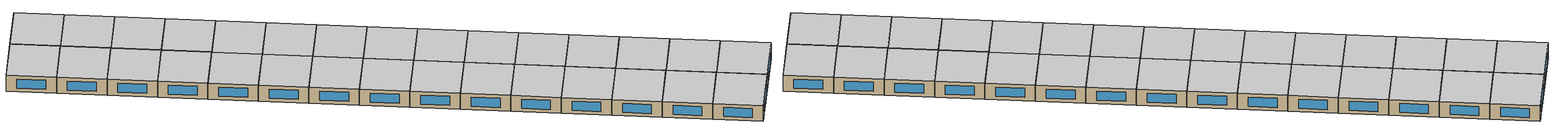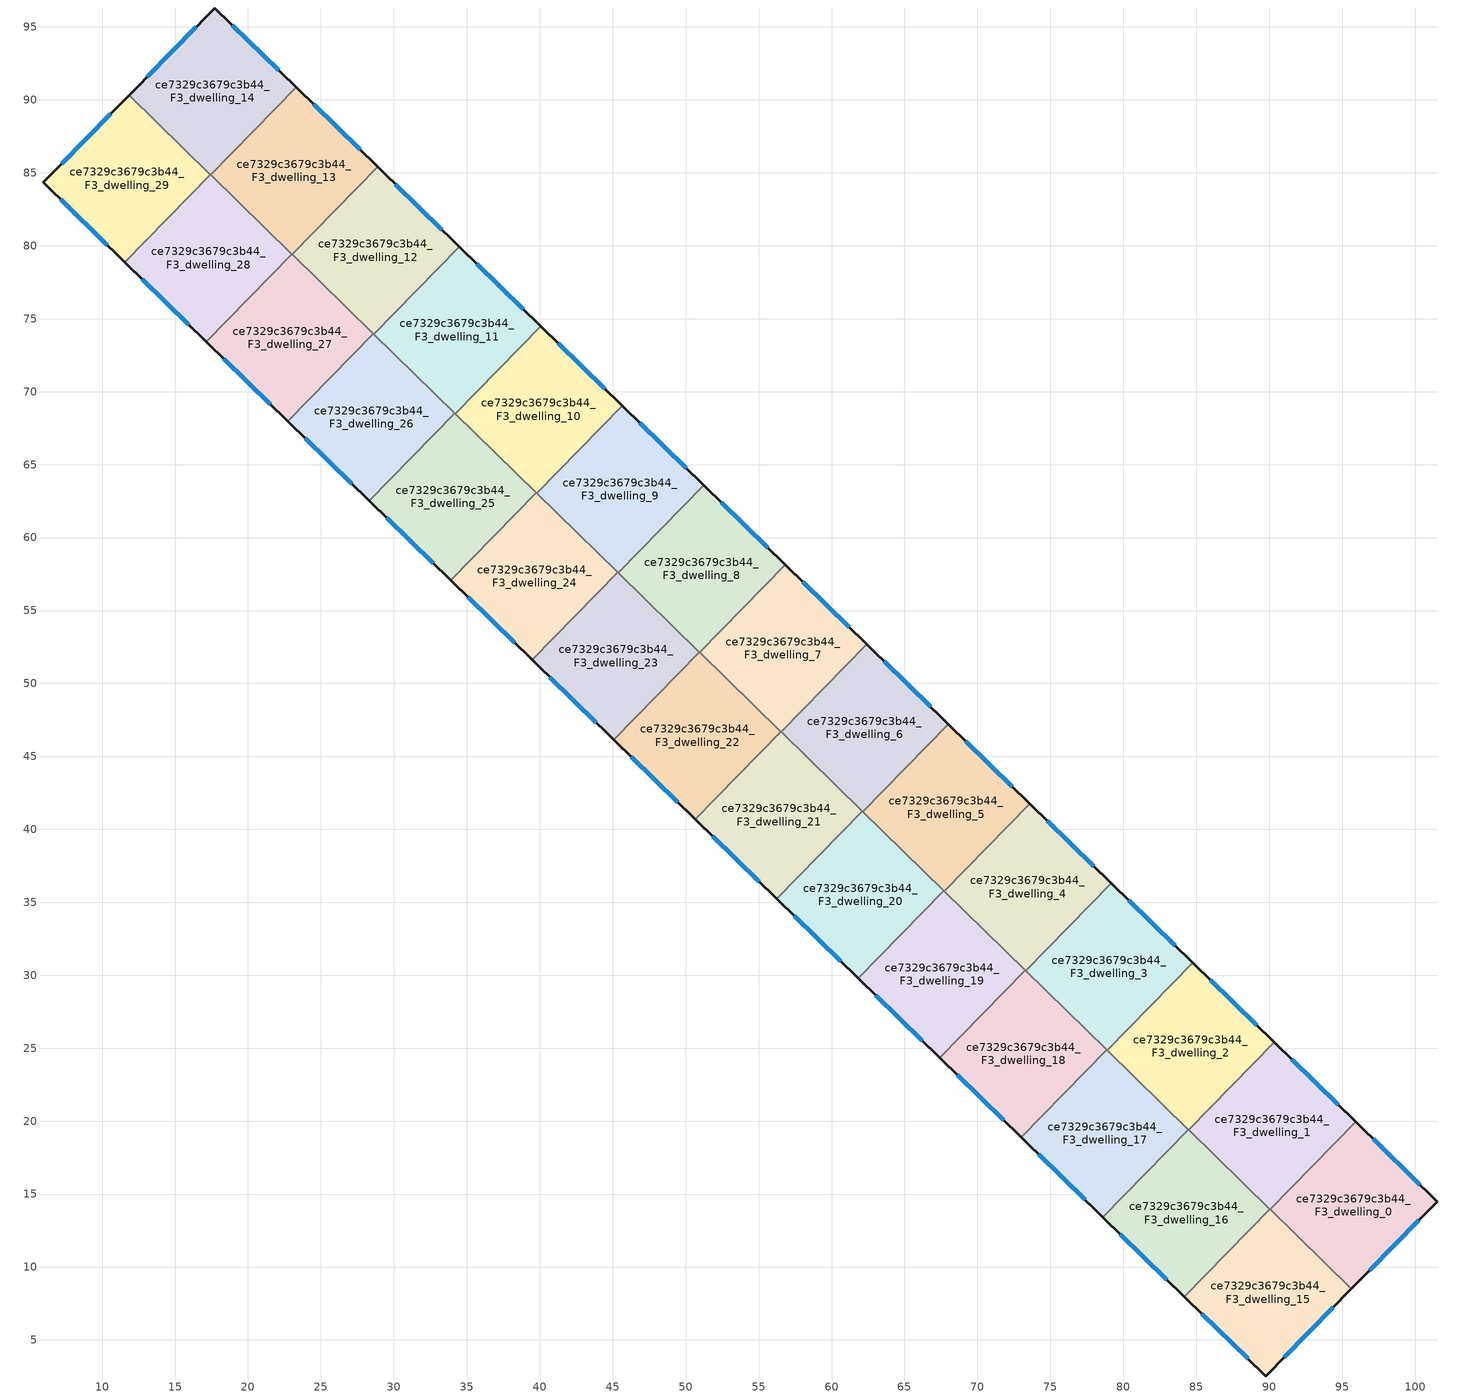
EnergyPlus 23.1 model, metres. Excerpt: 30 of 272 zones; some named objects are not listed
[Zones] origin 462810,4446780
ce7329c3679c3b44_F3_dwelling_0
 floor to ce7329c3679c3b44_F2_dwelling_0 (EU_floor_Construction): 101.51,14.48 95.64,8.51 90.06,13.95 95.92,19.95 z9
 wall outside (EU_wall_Construction): 95.64,8.51 101.51,14.48 95.92,19.95 z9:12
 wall to ce7329c3679c3b44_F3_dwelling_1 (EU_wall_Construction): 95.92,19.95 90.06,13.95 z9:12
 wall to ce7329c3679c3b44_F3_dwelling_15 (EU_wall_Construction): 90.06,13.95 95.64,8.51 z9:12
 window (EU_Window_Construction): 96.89,9.79 100.25,13.2 / 100.32,15.65 97.12,18.78 z9.64:11.36
 ceiling to ce7329c3679c3b44_F4_dwelling_0 (EU_floor_Construction): 95.64,8.51 101.51,14.48 95.92,19.95 90.06,13.95 z12
ce7329c3679c3b44_F3_dwelling_1
 floor to ce7329c3679c3b44_F2_dwelling_1 (EU_floor_Construction): 95.92,19.95 90.06,13.95 84.47,19.41 90.33,25.4 z9
 wall outside (EU_wall_Construction): 95.92,19.95 90.33,25.4 z9:12
 wall to ce7329c3679c3b44_F3_dwelling_2 (EU_wall_Construction): 90.33,25.4 84.47,19.41 z9:12
 wall to ce7329c3679c3b44_F3_dwelling_16 (EU_wall_Construction): 84.47,19.41 90.04,13.97 z9:12
 wall to ce7329c3679c3b44_F3_dwelling_15 (EU_wall_Construction): 90.04,13.97 90.06,13.95 z9:12
 window (EU_Window_Construction): 94.72,21.12 91.53,24.23 z9.64:11.36
 ceiling to ce7329c3679c3b44_F4_dwelling_1 (EU_floor_Construction): 90.06,13.95 95.92,19.95 90.33,25.4 84.47,19.41 z12
ce7329c3679c3b44_F3_dwelling_10
 floor to ce7329c3679c3b44_F2_dwelling_10 (EU_floor_Construction): 45.65,69.04 39.79,63.04 34.2,68.5 40.06,74.49 z9
 wall outside (EU_wall_Construction): 45.65,69.04 40.06,74.49 z9:12
 wall to ce7329c3679c3b44_F3_dwelling_9 (EU_wall_Construction): 39.79,63.04 45.65,69.04 z9:12
 wall to ce7329c3679c3b44_F3_dwelling_11 (EU_wall_Construction): 40.06,74.49 34.2,68.5 z9:12
 wall to ce7329c3679c3b44_F3_dwelling_25 (EU_wall_Construction): 34.2,68.5 39.77,63.06 z9:12
 wall to ce7329c3679c3b44_F3_dwelling_24 (EU_wall_Construction): 39.77,63.06 39.79,63.04 z9:12
 window (EU_Window_Construction): 44.45,70.21 41.26,73.32 z9.64:11.36
 ceiling to ce7329c3679c3b44_F4_dwelling_10 (EU_floor_Construction): 39.79,63.04 45.65,69.04 40.06,74.49 34.2,68.5 z12
ce7329c3679c3b44_F3_dwelling_11
 floor to ce7329c3679c3b44_F2_dwelling_11 (EU_floor_Construction): 40.06,74.49 34.2,68.5 28.62,73.95 34.47,79.95 z9
 wall outside (EU_wall_Construction): 40.06,74.49 34.47,79.95 z9:12
 wall to ce7329c3679c3b44_F3_dwelling_12 (EU_wall_Construction): 34.47,79.95 28.62,73.95 z9:12
 wall to ce7329c3679c3b44_F3_dwelling_26 (EU_wall_Construction): 28.62,73.95 34.18,68.52 z9:12
 wall to ce7329c3679c3b44_F3_dwelling_25 (EU_wall_Construction): 34.18,68.52 34.2,68.49 z9:12
 window (EU_Window_Construction): 38.86,75.66 35.67,78.78 z9.64:11.36
 ceiling to ce7329c3679c3b44_F4_dwelling_11 (EU_floor_Construction): 34.2,68.5 40.06,74.49 34.47,79.95 28.62,73.95 z12
ce7329c3679c3b44_F3_dwelling_12
 floor to ce7329c3679c3b44_F2_dwelling_12 (EU_floor_Construction): 34.47,79.95 28.62,73.95 23.03,79.4 28.89,85.4 z9
 wall outside (EU_wall_Construction): 34.47,79.95 28.89,85.4 z9:12
 wall to ce7329c3679c3b44_F3_dwelling_13 (EU_wall_Construction): 28.89,85.4 23.03,79.4 z9:12
 wall to ce7329c3679c3b44_F3_dwelling_27 (EU_wall_Construction): 23.03,79.4 28.6,73.97 z9:12
 wall to ce7329c3679c3b44_F3_dwelling_26 (EU_wall_Construction): 28.6,73.97 28.62,73.95 z9:12
 window (EU_Window_Construction): 33.28,81.12 30.09,84.23 z9.64:11.36
 ceiling to ce7329c3679c3b44_F4_dwelling_12 (EU_floor_Construction): 28.62,73.95 34.47,79.95 28.89,85.4 23.03,79.4 z12
ce7329c3679c3b44_F3_dwelling_13
 floor to ce7329c3679c3b44_F2_dwelling_13 (EU_floor_Construction): 28.89,85.4 23.03,79.4 17.45,84.86 23.3,90.86 z9
 wall outside (EU_wall_Construction): 28.89,85.4 23.3,90.86 z9:12
 wall to ce7329c3679c3b44_F3_dwelling_14 (EU_wall_Construction): 23.3,90.86 17.45,84.86 z9:12
 wall to ce7329c3679c3b44_F3_dwelling_28 (EU_wall_Construction): 17.45,84.86 23.01,79.43 z9:12
 wall to ce7329c3679c3b44_F3_dwelling_27 (EU_wall_Construction): 23.01,79.43 23.03,79.4 z9:12
 window (EU_Window_Construction): 27.69,86.57 24.5,89.69 z9.64:11.36
 ceiling to ce7329c3679c3b44_F4_dwelling_13 (EU_floor_Construction): 23.03,79.4 28.89,85.4 23.3,90.86 17.45,84.86 z12
ce7329c3679c3b44_F3_dwelling_14
 floor to ce7329c3679c3b44_F2_dwelling_14 (EU_floor_Construction): 23.3,90.86 17.45,84.86 11.85,90.32 17.73,96.3 z9
 wall outside (EU_wall_Construction): 23.3,90.86 17.73,96.3 11.85,90.32 z9:12
 wall to ce7329c3679c3b44_F3_dwelling_29 (EU_wall_Construction): 11.85,90.32 17.43,84.88 z9:12
 wall to ce7329c3679c3b44_F3_dwelling_28 (EU_wall_Construction): 17.42,84.88 17.45,84.86 z9:12
 window (EU_Window_Construction): 16.47,95.02 13.11,91.6 / 22.11,92.02 18.92,95.13 z9.64:11.36
 ceiling to ce7329c3679c3b44_F4_dwelling_14 (EU_floor_Construction): 17.45,84.86 23.3,90.86 17.73,96.3 11.85,90.32 z12
ce7329c3679c3b44_F3_dwelling_15
 floor to ce7329c3679c3b44_F2_dwelling_15 (EU_floor_Construction): 95.64,8.51 89.76,2.53 84.18,7.97 90.04,13.97 z9
 wall outside (EU_wall_Construction): 84.18,7.97 89.76,2.53 95.64,8.51 z9:12
 wall to ce7329c3679c3b44_F3_dwelling_16 (EU_wall_Construction): 90.04,13.97 84.18,7.97 z9:12
 window (EU_Window_Construction): 91.02,3.81 94.38,7.23 / 85.38,6.81 88.56,3.7 z9.64:11.36
 ceiling to ce7329c3679c3b44_F4_dwelling_15 (EU_floor_Construction): 89.76,2.53 95.64,8.51 90.04,13.97 84.18,7.97 z12
ce7329c3679c3b44_F3_dwelling_16
 floor to ce7329c3679c3b44_F2_dwelling_16 (EU_floor_Construction): 90.04,13.97 84.18,7.97 78.59,13.43 84.45,19.43 z9
 wall outside (EU_wall_Construction): 78.59,13.43 84.18,7.97 z9:12
 wall to ce7329c3679c3b44_F3_dwelling_17 (EU_wall_Construction): 84.45,19.43 78.59,13.43 z9:12
 wall to ce7329c3679c3b44_F3_dwelling_2 (EU_wall_Construction): 84.47,19.4 84.45,19.43 z9:12
 window (EU_Window_Construction): 79.79,12.26 82.98,9.14 z9.64:11.36
 ceiling to ce7329c3679c3b44_F4_dwelling_16 (EU_floor_Construction): 84.18,7.97 90.04,13.97 84.45,19.43 78.59,13.43 z12
ce7329c3679c3b44_F3_dwelling_17
 floor to ce7329c3679c3b44_F2_dwelling_17 (EU_floor_Construction): 84.45,19.43 78.59,13.43 73.01,18.88 78.87,24.88 z9
 wall outside (EU_wall_Construction): 73.01,18.88 78.59,13.43 z9:12
 wall to ce7329c3679c3b44_F3_dwelling_18 (EU_wall_Construction): 78.87,24.88 73.01,18.88 z9:12
 wall to ce7329c3679c3b44_F3_dwelling_2 (EU_wall_Construction): 84.45,19.43 78.89,24.86 z9:12
 wall to ce7329c3679c3b44_F3_dwelling_3 (EU_wall_Construction): 78.89,24.86 78.87,24.88 z9:12
 window (EU_Window_Construction): 74.21,17.72 77.4,14.6 z9.64:11.36
 ceiling to ce7329c3679c3b44_F4_dwelling_17 (EU_floor_Construction): 78.59,13.43 84.45,19.43 78.87,24.88 73.01,18.88 z12
ce7329c3679c3b44_F3_dwelling_18
 floor to ce7329c3679c3b44_F2_dwelling_18 (EU_floor_Construction): 78.87,24.88 73.01,18.88 67.42,24.34 73.28,30.34 z9
 wall outside (EU_wall_Construction): 67.42,24.34 73.01,18.88 z9:12
 wall to ce7329c3679c3b44_F3_dwelling_19 (EU_wall_Construction): 73.28,30.34 67.42,24.34 z9:12
 wall to ce7329c3679c3b44_F3_dwelling_3 (EU_wall_Construction): 78.87,24.88 73.3,30.31 z9:12
 wall to ce7329c3679c3b44_F3_dwelling_4 (EU_wall_Construction): 73.3,30.31 73.28,30.34 z9:12
 window (EU_Window_Construction): 68.62,23.17 71.81,20.05 z9.64:11.36
 ceiling to ce7329c3679c3b44_F4_dwelling_18 (EU_floor_Construction): 73.01,18.88 78.87,24.88 73.28,30.34 67.42,24.34 z12
ce7329c3679c3b44_F3_dwelling_19
 floor to ce7329c3679c3b44_F2_dwelling_19 (EU_floor_Construction): 73.28,30.34 67.42,24.34 61.84,29.79 67.7,35.79 z9
 wall outside (EU_wall_Construction): 61.84,29.79 67.42,24.34 z9:12
 wall to ce7329c3679c3b44_F3_dwelling_20 (EU_wall_Construction): 67.7,35.79 61.84,29.79 z9:12
 wall to ce7329c3679c3b44_F3_dwelling_4 (EU_wall_Construction): 73.28,30.34 67.72,35.77 z9:12
 wall to ce7329c3679c3b44_F3_dwelling_5 (EU_wall_Construction): 67.72,35.77 67.7,35.79 z9:12
 window (EU_Window_Construction): 63.03,28.62 66.23,25.51 z9.64:11.36
 ceiling to ce7329c3679c3b44_F4_dwelling_19 (EU_floor_Construction): 67.42,24.34 73.28,30.34 67.7,35.79 61.84,29.79 z12
ce7329c3679c3b44_F3_dwelling_2
 floor to ce7329c3679c3b44_F2_dwelling_2 (EU_floor_Construction): 90.33,25.4 84.47,19.41 78.89,24.86 84.75,30.86 z9
 wall outside (EU_wall_Construction): 90.33,25.4 84.75,30.86 z9:12
 wall to ce7329c3679c3b44_F3_dwelling_3 (EU_wall_Construction): 84.75,30.86 78.89,24.86 z9:12
 window (EU_Window_Construction): 89.14,26.57 85.94,29.69 z9.64:11.36
 ceiling to ce7329c3679c3b44_F4_dwelling_2 (EU_floor_Construction): 84.47,19.41 90.33,25.4 84.75,30.86 78.89,24.86 z12
ce7329c3679c3b44_F3_dwelling_20
 floor to ce7329c3679c3b44_F2_dwelling_20 (EU_floor_Construction): 67.7,35.79 61.84,29.79 56.25,35.25 62.11,41.25 z9
 wall outside (EU_wall_Construction): 56.25,35.25 61.84,29.79 z9:12
 wall to ce7329c3679c3b44_F3_dwelling_21 (EU_wall_Construction): 62.11,41.25 56.25,35.25 z9:12
 wall to ce7329c3679c3b44_F3_dwelling_5 (EU_wall_Construction): 67.7,35.79 62.13,41.22 z9:12
 wall to ce7329c3679c3b44_F3_dwelling_6 (EU_wall_Construction): 62.13,41.22 62.11,41.24 z9:12
 window (EU_Window_Construction): 57.45,34.08 60.64,30.96 z9.64:11.36
 ceiling to ce7329c3679c3b44_F4_dwelling_20 (EU_floor_Construction): 61.84,29.79 67.7,35.79 62.11,41.25 56.25,35.25 z12
ce7329c3679c3b44_F3_dwelling_21
 floor to ce7329c3679c3b44_F2_dwelling_21 (EU_floor_Construction): 62.11,41.25 56.25,35.25 50.67,40.7 56.52,46.7 z9
 wall outside (EU_wall_Construction): 50.67,40.7 56.25,35.25 z9:12
 wall to ce7329c3679c3b44_F3_dwelling_22 (EU_wall_Construction): 56.52,46.7 50.67,40.7 z9:12
 wall to ce7329c3679c3b44_F3_dwelling_6 (EU_wall_Construction): 62.11,41.25 56.55,46.68 z9:12
 wall to ce7329c3679c3b44_F3_dwelling_7 (EU_wall_Construction): 56.55,46.68 56.52,46.7 z9:12
 window (EU_Window_Construction): 51.86,39.53 55.06,36.42 z9.64:11.36
 ceiling to ce7329c3679c3b44_F4_dwelling_21 (EU_floor_Construction): 56.25,35.25 62.11,41.25 56.52,46.7 50.67,40.7 z12
ce7329c3679c3b44_F3_dwelling_22
 floor to ce7329c3679c3b44_F2_dwelling_22 (EU_floor_Construction): 56.52,46.7 50.67,40.7 45.08,46.16 50.94,52.15 z9
 wall outside (EU_wall_Construction): 45.08,46.16 50.67,40.7 z9:12
 wall to ce7329c3679c3b44_F3_dwelling_23 (EU_wall_Construction): 50.94,52.15 45.08,46.16 z9:12
 wall to ce7329c3679c3b44_F3_dwelling_7 (EU_wall_Construction): 56.52,46.7 50.96,52.13 z9:12
 wall to ce7329c3679c3b44_F3_dwelling_8 (EU_wall_Construction): 50.96,52.13 50.94,52.15 z9:12
 window (EU_Window_Construction): 46.28,44.99 49.47,41.87 z9.64:11.36
 ceiling to ce7329c3679c3b44_F4_dwelling_22 (EU_floor_Construction): 50.67,40.7 56.52,46.7 50.94,52.15 45.08,46.16 z12
ce7329c3679c3b44_F3_dwelling_23
 floor to ce7329c3679c3b44_F2_dwelling_23 (EU_floor_Construction): 50.94,52.15 45.08,46.16 39.5,51.61 45.35,57.61 z9
 wall outside (EU_wall_Construction): 39.5,51.61 45.08,46.16 z9:12
 wall to ce7329c3679c3b44_F3_dwelling_24 (EU_wall_Construction): 45.35,57.61 39.5,51.61 z9:12
 wall to ce7329c3679c3b44_F3_dwelling_8 (EU_wall_Construction): 50.94,52.15 45.38,57.59 z9:12
 wall to ce7329c3679c3b44_F3_dwelling_9 (EU_wall_Construction): 45.38,57.59 45.35,57.61 z9:12
 window (EU_Window_Construction): 40.69,50.44 43.88,47.32 z9.64:11.36
 ceiling to ce7329c3679c3b44_F4_dwelling_23 (EU_floor_Construction): 45.08,46.16 50.94,52.15 45.35,57.61 39.5,51.61 z12
ce7329c3679c3b44_F3_dwelling_24
 floor to ce7329c3679c3b44_F2_dwelling_24 (EU_floor_Construction): 45.35,57.61 39.5,51.61 33.91,57.07 39.77,63.06 z9
 wall outside (EU_wall_Construction): 33.91,57.07 39.5,51.61 z9:12
 wall to ce7329c3679c3b44_F3_dwelling_25 (EU_wall_Construction): 39.77,63.06 33.91,57.07 z9:12
 wall to ce7329c3679c3b44_F3_dwelling_9 (EU_wall_Construction): 45.35,57.61 39.79,63.04 z9:12
 window (EU_Window_Construction): 35.11,55.9 38.3,52.78 z9.64:11.36
 ceiling to ce7329c3679c3b44_F4_dwelling_24 (EU_floor_Construction): 39.5,51.61 45.35,57.61 39.77,63.06 33.91,57.07 z12
ce7329c3679c3b44_F3_dwelling_25
 floor to ce7329c3679c3b44_F2_dwelling_25 (EU_floor_Construction): 39.77,63.06 33.91,57.07 28.32,62.52 34.18,68.52 z9
 wall outside (EU_wall_Construction): 28.32,62.52 33.91,57.07 z9:12
 wall to ce7329c3679c3b44_F3_dwelling_26 (EU_wall_Construction): 34.18,68.52 28.32,62.52 z9:12
 window (EU_Window_Construction): 29.52,61.35 32.71,58.23 z9.64:11.36
 ceiling to ce7329c3679c3b44_F4_dwelling_25 (EU_floor_Construction): 33.91,57.07 39.77,63.06 34.18,68.52 28.32,62.52 z12
ce7329c3679c3b44_F3_dwelling_26
 floor to ce7329c3679c3b44_F2_dwelling_26 (EU_floor_Construction): 34.18,68.52 28.32,62.52 22.74,67.97 28.6,73.97 z9
 wall outside (EU_wall_Construction): 22.74,67.97 28.32,62.52 z9:12
 wall to ce7329c3679c3b44_F3_dwelling_27 (EU_wall_Construction): 28.6,73.97 22.74,67.97 z9:12
 window (EU_Window_Construction): 23.94,66.8 27.13,63.69 z9.64:11.36
 ceiling to ce7329c3679c3b44_F4_dwelling_26 (EU_floor_Construction): 28.32,62.52 34.18,68.52 28.6,73.97 22.74,67.97 z12
ce7329c3679c3b44_F3_dwelling_27
 floor to ce7329c3679c3b44_F2_dwelling_27 (EU_floor_Construction): 28.6,73.97 22.74,67.97 17.15,73.43 23.01,79.43 z9
 wall outside (EU_wall_Construction): 17.15,73.43 22.74,67.97 z9:12
 wall to ce7329c3679c3b44_F3_dwelling_28 (EU_wall_Construction): 23.01,79.43 17.15,73.43 z9:12
 window (EU_Window_Construction): 18.35,72.26 21.54,69.14 z9.64:11.36
 ceiling to ce7329c3679c3b44_F4_dwelling_27 (EU_floor_Construction): 22.74,67.97 28.6,73.97 23.01,79.43 17.15,73.43 z12
ce7329c3679c3b44_F3_dwelling_28
 floor to ce7329c3679c3b44_F2_dwelling_28 (EU_floor_Construction): 23.01,79.43 17.15,73.43 11.57,78.88 17.42,84.88 z9
 wall outside (EU_wall_Construction): 11.57,78.88 17.15,73.43 z9:12
 wall to ce7329c3679c3b44_F3_dwelling_29 (EU_wall_Construction): 17.42,84.88 11.57,78.88 z9:12
 window (EU_Window_Construction): 12.76,77.71 15.96,74.6 z9.64:11.36
 ceiling to ce7329c3679c3b44_F4_dwelling_28 (EU_floor_Construction): 17.15,73.43 23.01,79.43 17.42,84.88 11.57,78.88 z12
ce7329c3679c3b44_F3_dwelling_29
 floor to ce7329c3679c3b44_F2_dwelling_29 (EU_floor_Construction): 17.42,84.88 11.57,78.88 5.97,84.35 11.85,90.32 z9
 wall outside (EU_wall_Construction): 11.85,90.32 5.97,84.35 11.57,78.88 z9:12
 window (EU_Window_Construction): 7.17,83.18 10.37,80.05 / 10.59,89.04 7.23,85.63 z9.64:11.36
 ceiling to ce7329c3679c3b44_F4_dwelling_29 (EU_floor_Construction): 11.57,78.88 17.42,84.88 11.85,90.32 5.97,84.35 z12
ce7329c3679c3b44_F3_dwelling_3
 floor to ce7329c3679c3b44_F2_dwelling_3 (EU_floor_Construction): 84.75,30.86 78.89,24.86 73.3,30.31 79.16,36.31 z9
 wall outside (EU_wall_Construction): 84.75,30.86 79.16,36.31 z9:12
 wall to ce7329c3679c3b44_F3_dwelling_4 (EU_wall_Construction): 79.16,36.31 73.3,30.31 z9:12
 window (EU_Window_Construction): 83.55,32.03 80.36,35.14 z9.64:11.36
 ceiling to ce7329c3679c3b44_F4_dwelling_3 (EU_floor_Construction): 78.89,24.86 84.75,30.86 79.16,36.31 73.3,30.31 z12
ce7329c3679c3b44_F3_dwelling_4
 floor to ce7329c3679c3b44_F2_dwelling_4 (EU_floor_Construction): 79.16,36.31 73.3,30.31 67.72,35.77 73.58,41.77 z9
 wall outside (EU_wall_Construction): 79.16,36.31 73.58,41.77 z9:12
 wall to ce7329c3679c3b44_F3_dwelling_5 (EU_wall_Construction): 73.58,41.77 67.72,35.77 z9:12
 window (EU_Window_Construction): 77.96,37.48 74.77,40.6 z9.64:11.36
 ceiling to ce7329c3679c3b44_F4_dwelling_4 (EU_floor_Construction): 73.3,30.31 79.16,36.31 73.58,41.77 67.72,35.77 z12
ce7329c3679c3b44_F3_dwelling_5
 floor to ce7329c3679c3b44_F2_dwelling_5 (EU_floor_Construction): 73.58,41.77 67.72,35.77 62.13,41.22 67.99,47.22 z9
 wall outside (EU_wall_Construction): 73.58,41.77 67.99,47.22 z9:12
 wall to ce7329c3679c3b44_F3_dwelling_6 (EU_wall_Construction): 67.99,47.22 62.13,41.22 z9:12
 window (EU_Window_Construction): 72.38,42.93 69.19,46.05 z9.64:11.36
 ceiling to ce7329c3679c3b44_F4_dwelling_5 (EU_floor_Construction): 67.72,35.77 73.58,41.77 67.99,47.22 62.13,41.22 z12
ce7329c3679c3b44_F3_dwelling_6
 floor to ce7329c3679c3b44_F2_dwelling_6 (EU_floor_Construction): 67.99,47.22 62.13,41.22 56.55,46.68 62.4,52.67 z9
 wall outside (EU_wall_Construction): 67.99,47.22 62.4,52.67 z9:12
 wall to ce7329c3679c3b44_F3_dwelling_7 (EU_wall_Construction): 62.4,52.67 56.55,46.68 z9:12
 window (EU_Window_Construction): 66.79,48.39 63.6,51.51 z9.64:11.36
 ceiling to ce7329c3679c3b44_F4_dwelling_6 (EU_floor_Construction): 62.13,41.22 67.99,47.22 62.4,52.67 56.55,46.68 z12
ce7329c3679c3b44_F3_dwelling_7
 floor to ce7329c3679c3b44_F2_dwelling_7 (EU_floor_Construction): 62.4,52.67 56.55,46.68 50.96,52.13 56.82,58.13 z9
 wall outside (EU_wall_Construction): 62.4,52.67 56.82,58.13 z9:12
 wall to ce7329c3679c3b44_F3_dwelling_8 (EU_wall_Construction): 56.82,58.13 50.96,52.13 z9:12
 window (EU_Window_Construction): 61.21,53.84 58.01,56.96 z9.64:11.36
 ceiling to ce7329c3679c3b44_F4_dwelling_7 (EU_floor_Construction): 56.55,46.68 62.4,52.67 56.82,58.13 50.96,52.13 z12
ce7329c3679c3b44_F3_dwelling_8
 floor to ce7329c3679c3b44_F2_dwelling_8 (EU_floor_Construction): 56.82,58.13 50.96,52.13 45.38,57.59 51.23,63.58 z9
 wall outside (EU_wall_Construction): 56.82,58.13 51.23,63.58 z9:12
 wall to ce7329c3679c3b44_F3_dwelling_9 (EU_wall_Construction): 51.23,63.58 45.38,57.59 z9:12
 window (EU_Window_Construction): 55.62,59.3 52.43,62.41 z9.64:11.36
 ceiling to ce7329c3679c3b44_F4_dwelling_8 (EU_floor_Construction): 50.96,52.13 56.82,58.13 51.23,63.58 45.38,57.59 z12
ce7329c3679c3b44_F3_dwelling_9
 floor to ce7329c3679c3b44_F2_dwelling_9 (EU_floor_Construction): 51.23,63.58 45.38,57.59 39.79,63.04 45.65,69.04 z9
 wall outside (EU_wall_Construction): 51.23,63.58 45.65,69.04 z9:12
 window (EU_Window_Construction): 50.04,64.75 46.84,67.87 z9.64:11.36
 ceiling to ce7329c3679c3b44_F4_dwelling_9 (EU_floor_Construction): 45.38,57.59 51.23,63.58 45.65,69.04 39.79,63.04 z12
[Building]
EU S2 Campaign: North Axis=0; Terrain=City; Solar Distribution=FullExterior
[Site:Location]
Yerevan-Zvartnots.Intl.AP: Latitude=40.15; Longitude=44.383; Time Zone=4; Elevation=854
[SizingPeriod:WeatherFileDays]
AnnualSizingPeriod: Begin Month=1; Begin Day of Month=1; End Month=12; End Day of Month=31; Day of Week for Start Day=Monday; Use Weather File Daylight Saving Period=No; Use Weather File Rain and Snow Indicators=No
[MATERIAL]
EU_InternalMass_Material: Roughness=MediumRough; Thickness=0.1; Conductivity=1; Density=1800; Specific Heat=900; Thermal Absorptance=0.9; Solar Absorptance=0.7; Visible Absorptance=0.7
[MATERIAL:NOMASS] Roughness=MediumRough; Thermal Absorptance=0.9; Solar Absorptance=0.7; Visible Absorptance=0.7
Name | Thermal Resistance
EU_wall_NoMass | 1.05043
EU_floor_NoMass | 0.478065
[WINDOWMATERIAL:SIMPLEGLAZINGSYSTEM]
EU_Window_SimpleGlazing: UFactor=2.5566; Solar Heat Gain Coefficient=0.75; Visible Transmittance=0.75
[CONSTRUCTION]
EU_wall_Construction: EU_wall_NoMass
EU_floor_Construction: EU_floor_NoMass
EU_Window_Construction: EU_Window_SimpleGlazing
EU_InternalMass_Construction: EU_InternalMass_Material
[ZONE] Type=1; Multiplier=1; Ceiling Height=autocalculate; Floor Area=autocalculate; Part of Total Floor Area=Yes
Name | Volume
ce7329c3679c3b44_F3_dwelling_0; ce7329c3679c3b44_F3_dwelling_15 | 196.343
ce7329c3679c3b44_F3_dwelling_1 | 196.312
ce7329c3679c3b44_F3_dwelling_10; ce7329c3679c3b44_F3_dwelling_27 | 196.364
ce7329c3679c3b44_F3_dwelling_11; ce7329c3679c3b44_F3_dwelling_16; ce7329c3679c3b44_F3_dwelling_2; ce7329c3679c3b44_F3_dwelling_20; ce7329c3679c3b44_F3_dwelling_21; ce7329c3679c3b44_F3_dwelling_25; ce7329c3679c3b44_F3_dwelling_5; ce7329c3679c3b44_F3_dwelling_7 | 196.347
ce7329c3679c3b44_F3_dwelling_12; ce7329c3679c3b44_F3_dwelling_26; ce7329c3679c3b44_F3_dwelling_28; ce7329c3679c3b44_F3_dwelling_3 | 196.329
ce7329c3679c3b44_F3_dwelling_13; ce7329c3679c3b44_F3_dwelling_17; ce7329c3679c3b44_F3_dwelling_18; ce7329c3679c3b44_F3_dwelling_22; ce7329c3679c3b44_F3_dwelling_8; ce7329c3679c3b44_F3_dwelling_9 | 196.33
ce7329c3679c3b44_F3_dwelling_14 | 196.325
ce7329c3679c3b44_F3_dwelling_19; ce7329c3679c3b44_F3_dwelling_24 | 196.365
ce7329c3679c3b44_F3_dwelling_23 | 196.328
ce7329c3679c3b44_F3_dwelling_29 | 196.342
ce7329c3679c3b44_F3_dwelling_4 | 196.348
ce7329c3679c3b44_F3_dwelling_6 | 196.3125
[INTERNALMASS] Construction=EU_InternalMass_Construction
Name | Zone or ZoneList | Surface Area
ce7329c3679c3b44_F3_dwelling_0_EU_InternalMass | ce7329c3679c3b44_F3_dwelling_0 | 65.4476
ce7329c3679c3b44_F3_dwelling_1_EU_InternalMass | ce7329c3679c3b44_F3_dwelling_1 | 65.4373
ce7329c3679c3b44_F3_dwelling_2_EU_InternalMass | ce7329c3679c3b44_F3_dwelling_2 | 65.449
ce7329c3679c3b44_F3_dwelling_3_EU_InternalMass | ce7329c3679c3b44_F3_dwelling_3 | 65.443
ce7329c3679c3b44_F3_dwelling_4_EU_InternalMass | ce7329c3679c3b44_F3_dwelling_4 | 65.449
ce7329c3679c3b44_F3_dwelling_5_EU_InternalMass | ce7329c3679c3b44_F3_dwelling_5 | 65.449
ce7329c3679c3b44_F3_dwelling_6_EU_InternalMass | ce7329c3679c3b44_F3_dwelling_6 | 65.4373
ce7329c3679c3b44_F3_dwelling_7_EU_InternalMass | ce7329c3679c3b44_F3_dwelling_7 | 65.449
ce7329c3679c3b44_F3_dwelling_8_EU_InternalMass | ce7329c3679c3b44_F3_dwelling_8 | 65.4433
ce7329c3679c3b44_F3_dwelling_9_EU_InternalMass | ce7329c3679c3b44_F3_dwelling_9 | 65.4433
ce7329c3679c3b44_F3_dwelling_10_EU_InternalMass | ce7329c3679c3b44_F3_dwelling_10 | 65.4548
ce7329c3679c3b44_F3_dwelling_11_EU_InternalMass | ce7329c3679c3b44_F3_dwelling_11 | 65.4489
ce7329c3679c3b44_F3_dwelling_12_EU_InternalMass | ce7329c3679c3b44_F3_dwelling_12 | 65.4429
ce7329c3679c3b44_F3_dwelling_13_EU_InternalMass | ce7329c3679c3b44_F3_dwelling_13 | 65.4433
ce7329c3679c3b44_F3_dwelling_14_EU_InternalMass | ce7329c3679c3b44_F3_dwelling_14 | 65.4419
ce7329c3679c3b44_F3_dwelling_15_EU_InternalMass | ce7329c3679c3b44_F3_dwelling_15 | 65.4476
ce7329c3679c3b44_F3_dwelling_16_EU_InternalMass | ce7329c3679c3b44_F3_dwelling_16 | 65.449
ce7329c3679c3b44_F3_dwelling_17_EU_InternalMass | ce7329c3679c3b44_F3_dwelling_17 | 65.4433
ce7329c3679c3b44_F3_dwelling_18_EU_InternalMass | ce7329c3679c3b44_F3_dwelling_18 | 65.4433
ce7329c3679c3b44_F3_dwelling_19_EU_InternalMass | ce7329c3679c3b44_F3_dwelling_19 | 65.4548
ce7329c3679c3b44_F3_dwelling_20_EU_InternalMass | ce7329c3679c3b44_F3_dwelling_20 | 65.4489
ce7329c3679c3b44_F3_dwelling_21_EU_InternalMass | ce7329c3679c3b44_F3_dwelling_21 | 65.449
ce7329c3679c3b44_F3_dwelling_22_EU_InternalMass | ce7329c3679c3b44_F3_dwelling_22 | 65.4432
ce7329c3679c3b44_F3_dwelling_23_EU_InternalMass | ce7329c3679c3b44_F3_dwelling_23 | 65.4429
ce7329c3679c3b44_F3_dwelling_24_EU_InternalMass | ce7329c3679c3b44_F3_dwelling_24 | 65.4548
ce7329c3679c3b44_F3_dwelling_25_EU_InternalMass | ce7329c3679c3b44_F3_dwelling_25 | 65.4489
ce7329c3679c3b44_F3_dwelling_26_EU_InternalMass | ce7329c3679c3b44_F3_dwelling_26 | 65.4429
ce7329c3679c3b44_F3_dwelling_27_EU_InternalMass | ce7329c3679c3b44_F3_dwelling_27 | 65.4548
ce7329c3679c3b44_F3_dwelling_28_EU_InternalMass | ce7329c3679c3b44_F3_dwelling_28 | 65.4429
ce7329c3679c3b44_F3_dwelling_29_EU_InternalMass | ce7329c3679c3b44_F3_dwelling_29 | 65.4472
[OTHEREQUIPMENT] Fuel Type=Electricity; Design Level Calculation Method=Watts/Area; Power per Zone Floor Area=1; Fraction Latent=0; Fraction Radiant=0; Fraction Lost=0; Carbon Dioxide Generation Rate=0; EndUse Subcategory=EU_Step8_InternalGains
Name | Zone or ZoneList or Space or SpaceList | Schedule
EU_Step8_InternalGain_ce7329c3679c3b44_F3_dwelling_0_f000 | ce7329c3679c3b44_F3_dwelling_0 | EU_Step8_GainSchedule_ce7329c3679c3b44_F3_dwelling_0_f000
EU_Step8_InternalGain_ce7329c3679c3b44_F3_dwelling_1_f000 | ce7329c3679c3b44_F3_dwelling_1 | EU_Step8_GainSchedule_ce7329c3679c3b44_F3_dwelling_1_f000
EU_Step8_InternalGain_ce7329c3679c3b44_F3_dwelling_2_f000 | ce7329c3679c3b44_F3_dwelling_2 | EU_Step8_GainSchedule_ce7329c3679c3b44_F3_dwelling_2_f000
EU_Step8_InternalGain_ce7329c3679c3b44_F3_dwelling_3_f000 | ce7329c3679c3b44_F3_dwelling_3 | EU_Step8_GainSchedule_ce7329c3679c3b44_F3_dwelling_3_f000
EU_Step8_InternalGain_ce7329c3679c3b44_F3_dwelling_4_f000 | ce7329c3679c3b44_F3_dwelling_4 | EU_Step8_GainSchedule_ce7329c3679c3b44_F3_dwelling_4_f000
EU_Step8_InternalGain_ce7329c3679c3b44_F3_dwelling_5_f000 | ce7329c3679c3b44_F3_dwelling_5 | EU_Step8_GainSchedule_ce7329c3679c3b44_F3_dwelling_5_f000
EU_Step8_InternalGain_ce7329c3679c3b44_F3_dwelling_6_f000 | ce7329c3679c3b44_F3_dwelling_6 | EU_Step8_GainSchedule_ce7329c3679c3b44_F3_dwelling_6_f000
EU_Step8_InternalGain_ce7329c3679c3b44_F3_dwelling_7_f000 | ce7329c3679c3b44_F3_dwelling_7 | EU_Step8_GainSchedule_ce7329c3679c3b44_F3_dwelling_7_f000
EU_Step8_InternalGain_ce7329c3679c3b44_F3_dwelling_8_f000 | ce7329c3679c3b44_F3_dwelling_8 | EU_Step8_GainSchedule_ce7329c3679c3b44_F3_dwelling_8_f000
EU_Step8_InternalGain_ce7329c3679c3b44_F3_dwelling_9_f000 | ce7329c3679c3b44_F3_dwelling_9 | EU_Step8_GainSchedule_ce7329c3679c3b44_F3_dwelling_9_f000
EU_Step8_InternalGain_ce7329c3679c3b44_F3_dwelling_10_f000 | ce7329c3679c3b44_F3_dwelling_10 | EU_Step8_GainSchedule_ce7329c3679c3b44_F3_dwelling_10_f000
EU_Step8_InternalGain_ce7329c3679c3b44_F3_dwelling_11_f000 | ce7329c3679c3b44_F3_dwelling_11 | EU_Step8_GainSchedule_ce7329c3679c3b44_F3_dwelling_11_f000
EU_Step8_InternalGain_ce7329c3679c3b44_F3_dwelling_12_f000 | ce7329c3679c3b44_F3_dwelling_12 | EU_Step8_GainSchedule_ce7329c3679c3b44_F3_dwelling_12_f000
EU_Step8_InternalGain_ce7329c3679c3b44_F3_dwelling_13_f000 | ce7329c3679c3b44_F3_dwelling_13 | EU_Step8_GainSchedule_ce7329c3679c3b44_F3_dwelling_13_f000
EU_Step8_InternalGain_ce7329c3679c3b44_F3_dwelling_14_f000 | ce7329c3679c3b44_F3_dwelling_14 | EU_Step8_GainSchedule_ce7329c3679c3b44_F3_dwelling_14_f000
EU_Step8_InternalGain_ce7329c3679c3b44_F3_dwelling_15_f000 | ce7329c3679c3b44_F3_dwelling_15 | EU_Step8_GainSchedule_ce7329c3679c3b44_F3_dwelling_15_f000
EU_Step8_InternalGain_ce7329c3679c3b44_F3_dwelling_16_f000 | ce7329c3679c3b44_F3_dwelling_16 | EU_Step8_GainSchedule_ce7329c3679c3b44_F3_dwelling_16_f000
EU_Step8_InternalGain_ce7329c3679c3b44_F3_dwelling_17_f000 | ce7329c3679c3b44_F3_dwelling_17 | EU_Step8_GainSchedule_ce7329c3679c3b44_F3_dwelling_17_f000
EU_Step8_InternalGain_ce7329c3679c3b44_F3_dwelling_18_f000 | ce7329c3679c3b44_F3_dwelling_18 | EU_Step8_GainSchedule_ce7329c3679c3b44_F3_dwelling_18_f000
EU_Step8_InternalGain_ce7329c3679c3b44_F3_dwelling_19_f000 | ce7329c3679c3b44_F3_dwelling_19 | EU_Step8_GainSchedule_ce7329c3679c3b44_F3_dwelling_19_f000
EU_Step8_InternalGain_ce7329c3679c3b44_F3_dwelling_20_f000 | ce7329c3679c3b44_F3_dwelling_20 | EU_Step8_GainSchedule_ce7329c3679c3b44_F3_dwelling_20_f000
EU_Step8_InternalGain_ce7329c3679c3b44_F3_dwelling_21_f000 | ce7329c3679c3b44_F3_dwelling_21 | EU_Step8_GainSchedule_ce7329c3679c3b44_F3_dwelling_21_f000
EU_Step8_InternalGain_ce7329c3679c3b44_F3_dwelling_22_f000 | ce7329c3679c3b44_F3_dwelling_22 | EU_Step8_GainSchedule_ce7329c3679c3b44_F3_dwelling_22_f000
EU_Step8_InternalGain_ce7329c3679c3b44_F3_dwelling_23_f000 | ce7329c3679c3b44_F3_dwelling_23 | EU_Step8_GainSchedule_ce7329c3679c3b44_F3_dwelling_23_f000
EU_Step8_InternalGain_ce7329c3679c3b44_F3_dwelling_24_f000 | ce7329c3679c3b44_F3_dwelling_24 | EU_Step8_GainSchedule_ce7329c3679c3b44_F3_dwelling_24_f000
EU_Step8_InternalGain_ce7329c3679c3b44_F3_dwelling_25_f000 | ce7329c3679c3b44_F3_dwelling_25 | EU_Step8_GainSchedule_ce7329c3679c3b44_F3_dwelling_25_f000
EU_Step8_InternalGain_ce7329c3679c3b44_F3_dwelling_26_f000 | ce7329c3679c3b44_F3_dwelling_26 | EU_Step8_GainSchedule_ce7329c3679c3b44_F3_dwelling_26_f000
EU_Step8_InternalGain_ce7329c3679c3b44_F3_dwelling_27_f000 | ce7329c3679c3b44_F3_dwelling_27 | EU_Step8_GainSchedule_ce7329c3679c3b44_F3_dwelling_27_f000
EU_Step8_InternalGain_ce7329c3679c3b44_F3_dwelling_28_f000 | ce7329c3679c3b44_F3_dwelling_28 | EU_Step8_GainSchedule_ce7329c3679c3b44_F3_dwelling_28_f000
EU_Step8_InternalGain_ce7329c3679c3b44_F3_dwelling_29_f000 | ce7329c3679c3b44_F3_dwelling_29 | EU_Step8_GainSchedule_ce7329c3679c3b44_F3_dwelling_29_f000
[ZONEVENTILATION:DESIGNFLOWRATE] Schedule=EU_AlwaysOn; Design Flow Rate Calculation Method=AirChanges/Hour; Air Changes per Hour=0.557805; Ventilation Type=Natural; Fan Pressure Rise=0; Fan Total Efficiency=1; Constant Term Coefficient=1; Temperature Term Coefficient=0; Velocity Term Coefficient=0; Velocity Squared Term Coefficient=0; Minimum Indoor Temperature=-100; Maximum Indoor Temperature=100; Delta Temperature=-100; Minimum Outdoor Temperature=-100; Maximum Outdoor Temperature=100; Maximum Wind Speed=40
Name | Zone or ZoneList or Space or SpaceList
EU_ConstantAir_ce7329c3679c3b44_F3_dwelling_0 | ce7329c3679c3b44_F3_dwelling_0
EU_ConstantAir_ce7329c3679c3b44_F3_dwelling_1 | ce7329c3679c3b44_F3_dwelling_1
EU_ConstantAir_ce7329c3679c3b44_F3_dwelling_2 | ce7329c3679c3b44_F3_dwelling_2
EU_ConstantAir_ce7329c3679c3b44_F3_dwelling_3 | ce7329c3679c3b44_F3_dwelling_3
EU_ConstantAir_ce7329c3679c3b44_F3_dwelling_4 | ce7329c3679c3b44_F3_dwelling_4
EU_ConstantAir_ce7329c3679c3b44_F3_dwelling_5 | ce7329c3679c3b44_F3_dwelling_5
EU_ConstantAir_ce7329c3679c3b44_F3_dwelling_6 | ce7329c3679c3b44_F3_dwelling_6
EU_ConstantAir_ce7329c3679c3b44_F3_dwelling_7 | ce7329c3679c3b44_F3_dwelling_7
EU_ConstantAir_ce7329c3679c3b44_F3_dwelling_8 | ce7329c3679c3b44_F3_dwelling_8
EU_ConstantAir_ce7329c3679c3b44_F3_dwelling_9 | ce7329c3679c3b44_F3_dwelling_9
EU_ConstantAir_ce7329c3679c3b44_F3_dwelling_10 | ce7329c3679c3b44_F3_dwelling_10
EU_ConstantAir_ce7329c3679c3b44_F3_dwelling_11 | ce7329c3679c3b44_F3_dwelling_11
EU_ConstantAir_ce7329c3679c3b44_F3_dwelling_12 | ce7329c3679c3b44_F3_dwelling_12
EU_ConstantAir_ce7329c3679c3b44_F3_dwelling_13 | ce7329c3679c3b44_F3_dwelling_13
EU_ConstantAir_ce7329c3679c3b44_F3_dwelling_14 | ce7329c3679c3b44_F3_dwelling_14
EU_ConstantAir_ce7329c3679c3b44_F3_dwelling_15 | ce7329c3679c3b44_F3_dwelling_15
EU_ConstantAir_ce7329c3679c3b44_F3_dwelling_16 | ce7329c3679c3b44_F3_dwelling_16
EU_ConstantAir_ce7329c3679c3b44_F3_dwelling_17 | ce7329c3679c3b44_F3_dwelling_17
EU_ConstantAir_ce7329c3679c3b44_F3_dwelling_18 | ce7329c3679c3b44_F3_dwelling_18
EU_ConstantAir_ce7329c3679c3b44_F3_dwelling_19 | ce7329c3679c3b44_F3_dwelling_19
EU_ConstantAir_ce7329c3679c3b44_F3_dwelling_20 | ce7329c3679c3b44_F3_dwelling_20
EU_ConstantAir_ce7329c3679c3b44_F3_dwelling_21 | ce7329c3679c3b44_F3_dwelling_21
EU_ConstantAir_ce7329c3679c3b44_F3_dwelling_22 | ce7329c3679c3b44_F3_dwelling_22
EU_ConstantAir_ce7329c3679c3b44_F3_dwelling_23 | ce7329c3679c3b44_F3_dwelling_23
EU_ConstantAir_ce7329c3679c3b44_F3_dwelling_24 | ce7329c3679c3b44_F3_dwelling_24
EU_ConstantAir_ce7329c3679c3b44_F3_dwelling_25 | ce7329c3679c3b44_F3_dwelling_25
EU_ConstantAir_ce7329c3679c3b44_F3_dwelling_26 | ce7329c3679c3b44_F3_dwelling_26
EU_ConstantAir_ce7329c3679c3b44_F3_dwelling_27 | ce7329c3679c3b44_F3_dwelling_27
EU_ConstantAir_ce7329c3679c3b44_F3_dwelling_28 | ce7329c3679c3b44_F3_dwelling_28
EU_ConstantAir_ce7329c3679c3b44_F3_dwelling_29 | ce7329c3679c3b44_F3_dwelling_29
[HVACTEMPLATE:ZONE:IDEALLOADSAIRSYSTEM] System Availability Schedule=EU_AlwaysOn; Maximum Heating Supply Air Temperature=50; Minimum Cooling Supply Air Temperature=13; Maximum Heating Supply Air Humidity Ratio=0.0156; Minimum Cooling Supply Air Humidity Ratio=0.0077; Heating Limit=NoLimit; Cooling Limit=NoLimit; Heating Availability Schedule=EU_AlwaysOn; Cooling Availability Schedule=EU_CoolingOff; Dehumidification Control Type=ConstantSensibleHeatRatio; Cooling Sensible Heat Ratio=0.7; Dehumidification Setpoint=60; Humidification Control Type=None; Humidification Setpoint=30; Outdoor Air Method=None; Outdoor Air Flow Rate per Person=0.00944; Outdoor Air Flow Rate per Zone Floor Area=0; Outdoor Air Flow Rate per Zone=0; Demand Controlled Ventilation Type=None; Outdoor Air Economizer Type=NoEconomizer; Heat Recovery Type=None; Sensible Heat Recovery Effectiveness=0.7; Latent Heat Recovery Effectiveness=0.65
Name | Template Thermostat
ce7329c3679c3b44_F3_dwelling_0 | EU_HeatOnly_ce7329c3679c3b44_F3_dwelling_0
ce7329c3679c3b44_F3_dwelling_1 | EU_HeatOnly_ce7329c3679c3b44_F3_dwelling_1
ce7329c3679c3b44_F3_dwelling_2 | EU_HeatOnly_ce7329c3679c3b44_F3_dwelling_2
ce7329c3679c3b44_F3_dwelling_3 | EU_HeatOnly_ce7329c3679c3b44_F3_dwelling_3
ce7329c3679c3b44_F3_dwelling_4 | EU_HeatOnly_ce7329c3679c3b44_F3_dwelling_4
ce7329c3679c3b44_F3_dwelling_5 | EU_HeatOnly_ce7329c3679c3b44_F3_dwelling_5
ce7329c3679c3b44_F3_dwelling_6 | EU_HeatOnly_ce7329c3679c3b44_F3_dwelling_6
ce7329c3679c3b44_F3_dwelling_7 | EU_HeatOnly_ce7329c3679c3b44_F3_dwelling_7
ce7329c3679c3b44_F3_dwelling_8 | EU_HeatOnly_ce7329c3679c3b44_F3_dwelling_8
ce7329c3679c3b44_F3_dwelling_9 | EU_HeatOnly_ce7329c3679c3b44_F3_dwelling_9
ce7329c3679c3b44_F3_dwelling_10 | EU_HeatOnly_ce7329c3679c3b44_F3_dwelling_10
ce7329c3679c3b44_F3_dwelling_11 | EU_HeatOnly_ce7329c3679c3b44_F3_dwelling_11
ce7329c3679c3b44_F3_dwelling_12 | EU_HeatOnly_ce7329c3679c3b44_F3_dwelling_12
ce7329c3679c3b44_F3_dwelling_13 | EU_HeatOnly_ce7329c3679c3b44_F3_dwelling_13
ce7329c3679c3b44_F3_dwelling_14 | EU_HeatOnly_ce7329c3679c3b44_F3_dwelling_14
ce7329c3679c3b44_F3_dwelling_15 | EU_HeatOnly_ce7329c3679c3b44_F3_dwelling_15
ce7329c3679c3b44_F3_dwelling_16 | EU_HeatOnly_ce7329c3679c3b44_F3_dwelling_16
ce7329c3679c3b44_F3_dwelling_17 | EU_HeatOnly_ce7329c3679c3b44_F3_dwelling_17
ce7329c3679c3b44_F3_dwelling_18 | EU_HeatOnly_ce7329c3679c3b44_F3_dwelling_18
ce7329c3679c3b44_F3_dwelling_19 | EU_HeatOnly_ce7329c3679c3b44_F3_dwelling_19
ce7329c3679c3b44_F3_dwelling_20 | EU_HeatOnly_ce7329c3679c3b44_F3_dwelling_20
ce7329c3679c3b44_F3_dwelling_21 | EU_HeatOnly_ce7329c3679c3b44_F3_dwelling_21
ce7329c3679c3b44_F3_dwelling_22 | EU_HeatOnly_ce7329c3679c3b44_F3_dwelling_22
ce7329c3679c3b44_F3_dwelling_23 | EU_HeatOnly_ce7329c3679c3b44_F3_dwelling_23
ce7329c3679c3b44_F3_dwelling_24 | EU_HeatOnly_ce7329c3679c3b44_F3_dwelling_24
ce7329c3679c3b44_F3_dwelling_25 | EU_HeatOnly_ce7329c3679c3b44_F3_dwelling_25
ce7329c3679c3b44_F3_dwelling_26 | EU_HeatOnly_ce7329c3679c3b44_F3_dwelling_26
ce7329c3679c3b44_F3_dwelling_27 | EU_HeatOnly_ce7329c3679c3b44_F3_dwelling_27
ce7329c3679c3b44_F3_dwelling_28 | EU_HeatOnly_ce7329c3679c3b44_F3_dwelling_28
ce7329c3679c3b44_F3_dwelling_29 | EU_HeatOnly_ce7329c3679c3b44_F3_dwelling_29
[SIZING:ZONE] Zone Cooling Design Supply Air Temperature Input Method=SupplyAirTemperature; Zone Cooling Design Supply Air Temperature=13; Zone Heating Design Supply Air Temperature Input Method=SupplyAirTemperature; Zone Heating Design Supply Air Temperature=50; Zone Cooling Design Supply Air Humidity Ratio=0.008; Zone Heating Design Supply Air Humidity Ratio=0.008; Cooling Design Air Flow Method=DesignDay; Cooling Design Air Flow Rate=0; Cooling Minimum Air Flow per Zone Floor Area=0.000762; Cooling Minimum Air Flow=0; Cooling Minimum Air Flow Fraction=0.2; Heating Design Air Flow Method=DesignDay; Heating Design Air Flow Rate=0; Heating Maximum Air Flow per Zone Floor Area=0.002032; Heating Maximum Air Flow=0.141576; Heating Maximum Air Flow Fraction=0.3; Account for Dedicated Outdoor Air System=No; Dedicated Outdoor Air System Control Strategy=NeutralSupplyAir; Dedicated Outdoor Air Low Setpoint Temperature for Design=autosize; Dedicated Outdoor Air High Setpoint Temperature for Design=autosize; Zone Load Sizing Method=Sensible Load Only No Latent Load; Zone Latent Cooling Design Supply Air Humidity Ratio Input Method=HumidityRatioDifference; Zone Cooling Design Supply Air Humidity Ratio Difference=0.005; Zone Latent Heating Design Supply Air Humidity Ratio Input Method=HumidityRatioDifference; Zone Humidification Design Supply Air Humidity Ratio Difference=0.005
ce7329c3679c3b44_F3_dwelling_0; ce7329c3679c3b44_F3_dwelling_1; ce7329c3679c3b44_F3_dwelling_2; ce7329c3679c3b44_F3_dwelling_3; ce7329c3679c3b44_F3_dwelling_4; ce7329c3679c3b44_F3_dwelling_5; ce7329c3679c3b44_F3_dwelling_6; ce7329c3679c3b44_F3_dwelling_7; ce7329c3679c3b44_F3_dwelling_8; ce7329c3679c3b44_F3_dwelling_9; ce7329c3679c3b44_F3_dwelling_10; ce7329c3679c3b44_F3_dwelling_11; ce7329c3679c3b44_F3_dwelling_12; ce7329c3679c3b44_F3_dwelling_13; ce7329c3679c3b44_F3_dwelling_14; ce7329c3679c3b44_F3_dwelling_15; ce7329c3679c3b44_F3_dwelling_16; ce7329c3679c3b44_F3_dwelling_17; ce7329c3679c3b44_F3_dwelling_18; ce7329c3679c3b44_F3_dwelling_19; ce7329c3679c3b44_F3_dwelling_20; ce7329c3679c3b44_F3_dwelling_21; ce7329c3679c3b44_F3_dwelling_22; ce7329c3679c3b44_F3_dwelling_23; ce7329c3679c3b44_F3_dwelling_24; ce7329c3679c3b44_F3_dwelling_25; ce7329c3679c3b44_F3_dwelling_26; ce7329c3679c3b44_F3_dwelling_27; ce7329c3679c3b44_F3_dwelling_28; ce7329c3679c3b44_F3_dwelling_29
[SCHEDULE:CONSTANT]
Name | Hourly Value
EU_AlwaysOn | 1
EU_CoolingOff | 0
[SCHEDULE:FILE] Column Number=1; Rows to Skip at Top=0; Number of Hours of Data=8760; Column Separator=Comma; Interpolate to Timestep=No; Minutes per Item=60; Adjust Schedule for Daylight Savings=Yes
Name | File
EU_Step8_GainSchedule_ce7329c3679c3b44_F3_dwelling_0_f000 | ../../schedules/ce7329c3679c3b44/ce7329c3679c3b44_F3_dwelling_0_f000_gain.csv
EU_Step8_GainSchedule_ce7329c3679c3b44_F3_dwelling_1_f000 | ../../schedules/ce7329c3679c3b44/ce7329c3679c3b44_F3_dwelling_1_f000_gain.csv
EU_Step8_GainSchedule_ce7329c3679c3b44_F3_dwelling_2_f000 | ../../schedules/ce7329c3679c3b44/ce7329c3679c3b44_F3_dwelling_2_f000_gain.csv
EU_Step8_GainSchedule_ce7329c3679c3b44_F3_dwelling_3_f000 | ../../schedules/ce7329c3679c3b44/ce7329c3679c3b44_F3_dwelling_3_f000_gain.csv
EU_Step8_GainSchedule_ce7329c3679c3b44_F3_dwelling_4_f000 | ../../schedules/ce7329c3679c3b44/ce7329c3679c3b44_F3_dwelling_4_f000_gain.csv
EU_Step8_GainSchedule_ce7329c3679c3b44_F3_dwelling_5_f000 | ../../schedules/ce7329c3679c3b44/ce7329c3679c3b44_F3_dwelling_5_f000_gain.csv
EU_Step8_GainSchedule_ce7329c3679c3b44_F3_dwelling_6_f000 | ../../schedules/ce7329c3679c3b44/ce7329c3679c3b44_F3_dwelling_6_f000_gain.csv
EU_Step8_GainSchedule_ce7329c3679c3b44_F3_dwelling_7_f000 | ../../schedules/ce7329c3679c3b44/ce7329c3679c3b44_F3_dwelling_7_f000_gain.csv
EU_Step8_GainSchedule_ce7329c3679c3b44_F3_dwelling_8_f000 | ../../schedules/ce7329c3679c3b44/ce7329c3679c3b44_F3_dwelling_8_f000_gain.csv
EU_Step8_GainSchedule_ce7329c3679c3b44_F3_dwelling_9_f000 | ../../schedules/ce7329c3679c3b44/ce7329c3679c3b44_F3_dwelling_9_f000_gain.csv
EU_Step8_GainSchedule_ce7329c3679c3b44_F3_dwelling_10_f000 | ../../schedules/ce7329c3679c3b44/ce7329c3679c3b44_F3_dwelling_10_f000_gain.csv
EU_Step8_GainSchedule_ce7329c3679c3b44_F3_dwelling_11_f000 | ../../schedules/ce7329c3679c3b44/ce7329c3679c3b44_F3_dwelling_11_f000_gain.csv
EU_Step8_GainSchedule_ce7329c3679c3b44_F3_dwelling_12_f000 | ../../schedules/ce7329c3679c3b44/ce7329c3679c3b44_F3_dwelling_12_f000_gain.csv
EU_Step8_GainSchedule_ce7329c3679c3b44_F3_dwelling_13_f000 | ../../schedules/ce7329c3679c3b44/ce7329c3679c3b44_F3_dwelling_13_f000_gain.csv
EU_Step8_GainSchedule_ce7329c3679c3b44_F3_dwelling_14_f000 | ../../schedules/ce7329c3679c3b44/ce7329c3679c3b44_F3_dwelling_14_f000_gain.csv
EU_Step8_GainSchedule_ce7329c3679c3b44_F3_dwelling_15_f000 | ../../schedules/ce7329c3679c3b44/ce7329c3679c3b44_F3_dwelling_15_f000_gain.csv
EU_Step8_GainSchedule_ce7329c3679c3b44_F3_dwelling_16_f000 | ../../schedules/ce7329c3679c3b44/ce7329c3679c3b44_F3_dwelling_16_f000_gain.csv
EU_Step8_GainSchedule_ce7329c3679c3b44_F3_dwelling_17_f000 | ../../schedules/ce7329c3679c3b44/ce7329c3679c3b44_F3_dwelling_17_f000_gain.csv
EU_Step8_GainSchedule_ce7329c3679c3b44_F3_dwelling_18_f000 | ../../schedules/ce7329c3679c3b44/ce7329c3679c3b44_F3_dwelling_18_f000_gain.csv
EU_Step8_GainSchedule_ce7329c3679c3b44_F3_dwelling_19_f000 | ../../schedules/ce7329c3679c3b44/ce7329c3679c3b44_F3_dwelling_19_f000_gain.csv
EU_Step8_GainSchedule_ce7329c3679c3b44_F3_dwelling_20_f000 | ../../schedules/ce7329c3679c3b44/ce7329c3679c3b44_F3_dwelling_20_f000_gain.csv
EU_Step8_GainSchedule_ce7329c3679c3b44_F3_dwelling_21_f000 | ../../schedules/ce7329c3679c3b44/ce7329c3679c3b44_F3_dwelling_21_f000_gain.csv
EU_Step8_GainSchedule_ce7329c3679c3b44_F3_dwelling_22_f000 | ../../schedules/ce7329c3679c3b44/ce7329c3679c3b44_F3_dwelling_22_f000_gain.csv
EU_Step8_GainSchedule_ce7329c3679c3b44_F3_dwelling_23_f000 | ../../schedules/ce7329c3679c3b44/ce7329c3679c3b44_F3_dwelling_23_f000_gain.csv
EU_Step8_GainSchedule_ce7329c3679c3b44_F3_dwelling_24_f000 | ../../schedules/ce7329c3679c3b44/ce7329c3679c3b44_F3_dwelling_24_f000_gain.csv
EU_Step8_GainSchedule_ce7329c3679c3b44_F3_dwelling_25_f000 | ../../schedules/ce7329c3679c3b44/ce7329c3679c3b44_F3_dwelling_25_f000_gain.csv
EU_Step8_GainSchedule_ce7329c3679c3b44_F3_dwelling_26_f000 | ../../schedules/ce7329c3679c3b44/ce7329c3679c3b44_F3_dwelling_26_f000_gain.csv
EU_Step8_GainSchedule_ce7329c3679c3b44_F3_dwelling_27_f000 | ../../schedules/ce7329c3679c3b44/ce7329c3679c3b44_F3_dwelling_27_f000_gain.csv
EU_Step8_GainSchedule_ce7329c3679c3b44_F3_dwelling_28_f000 | ../../schedules/ce7329c3679c3b44/ce7329c3679c3b44_F3_dwelling_28_f000_gain.csv
EU_Step8_GainSchedule_ce7329c3679c3b44_F3_dwelling_29_f000 | ../../schedules/ce7329c3679c3b44/ce7329c3679c3b44_F3_dwelling_29_f000_gain.csv
